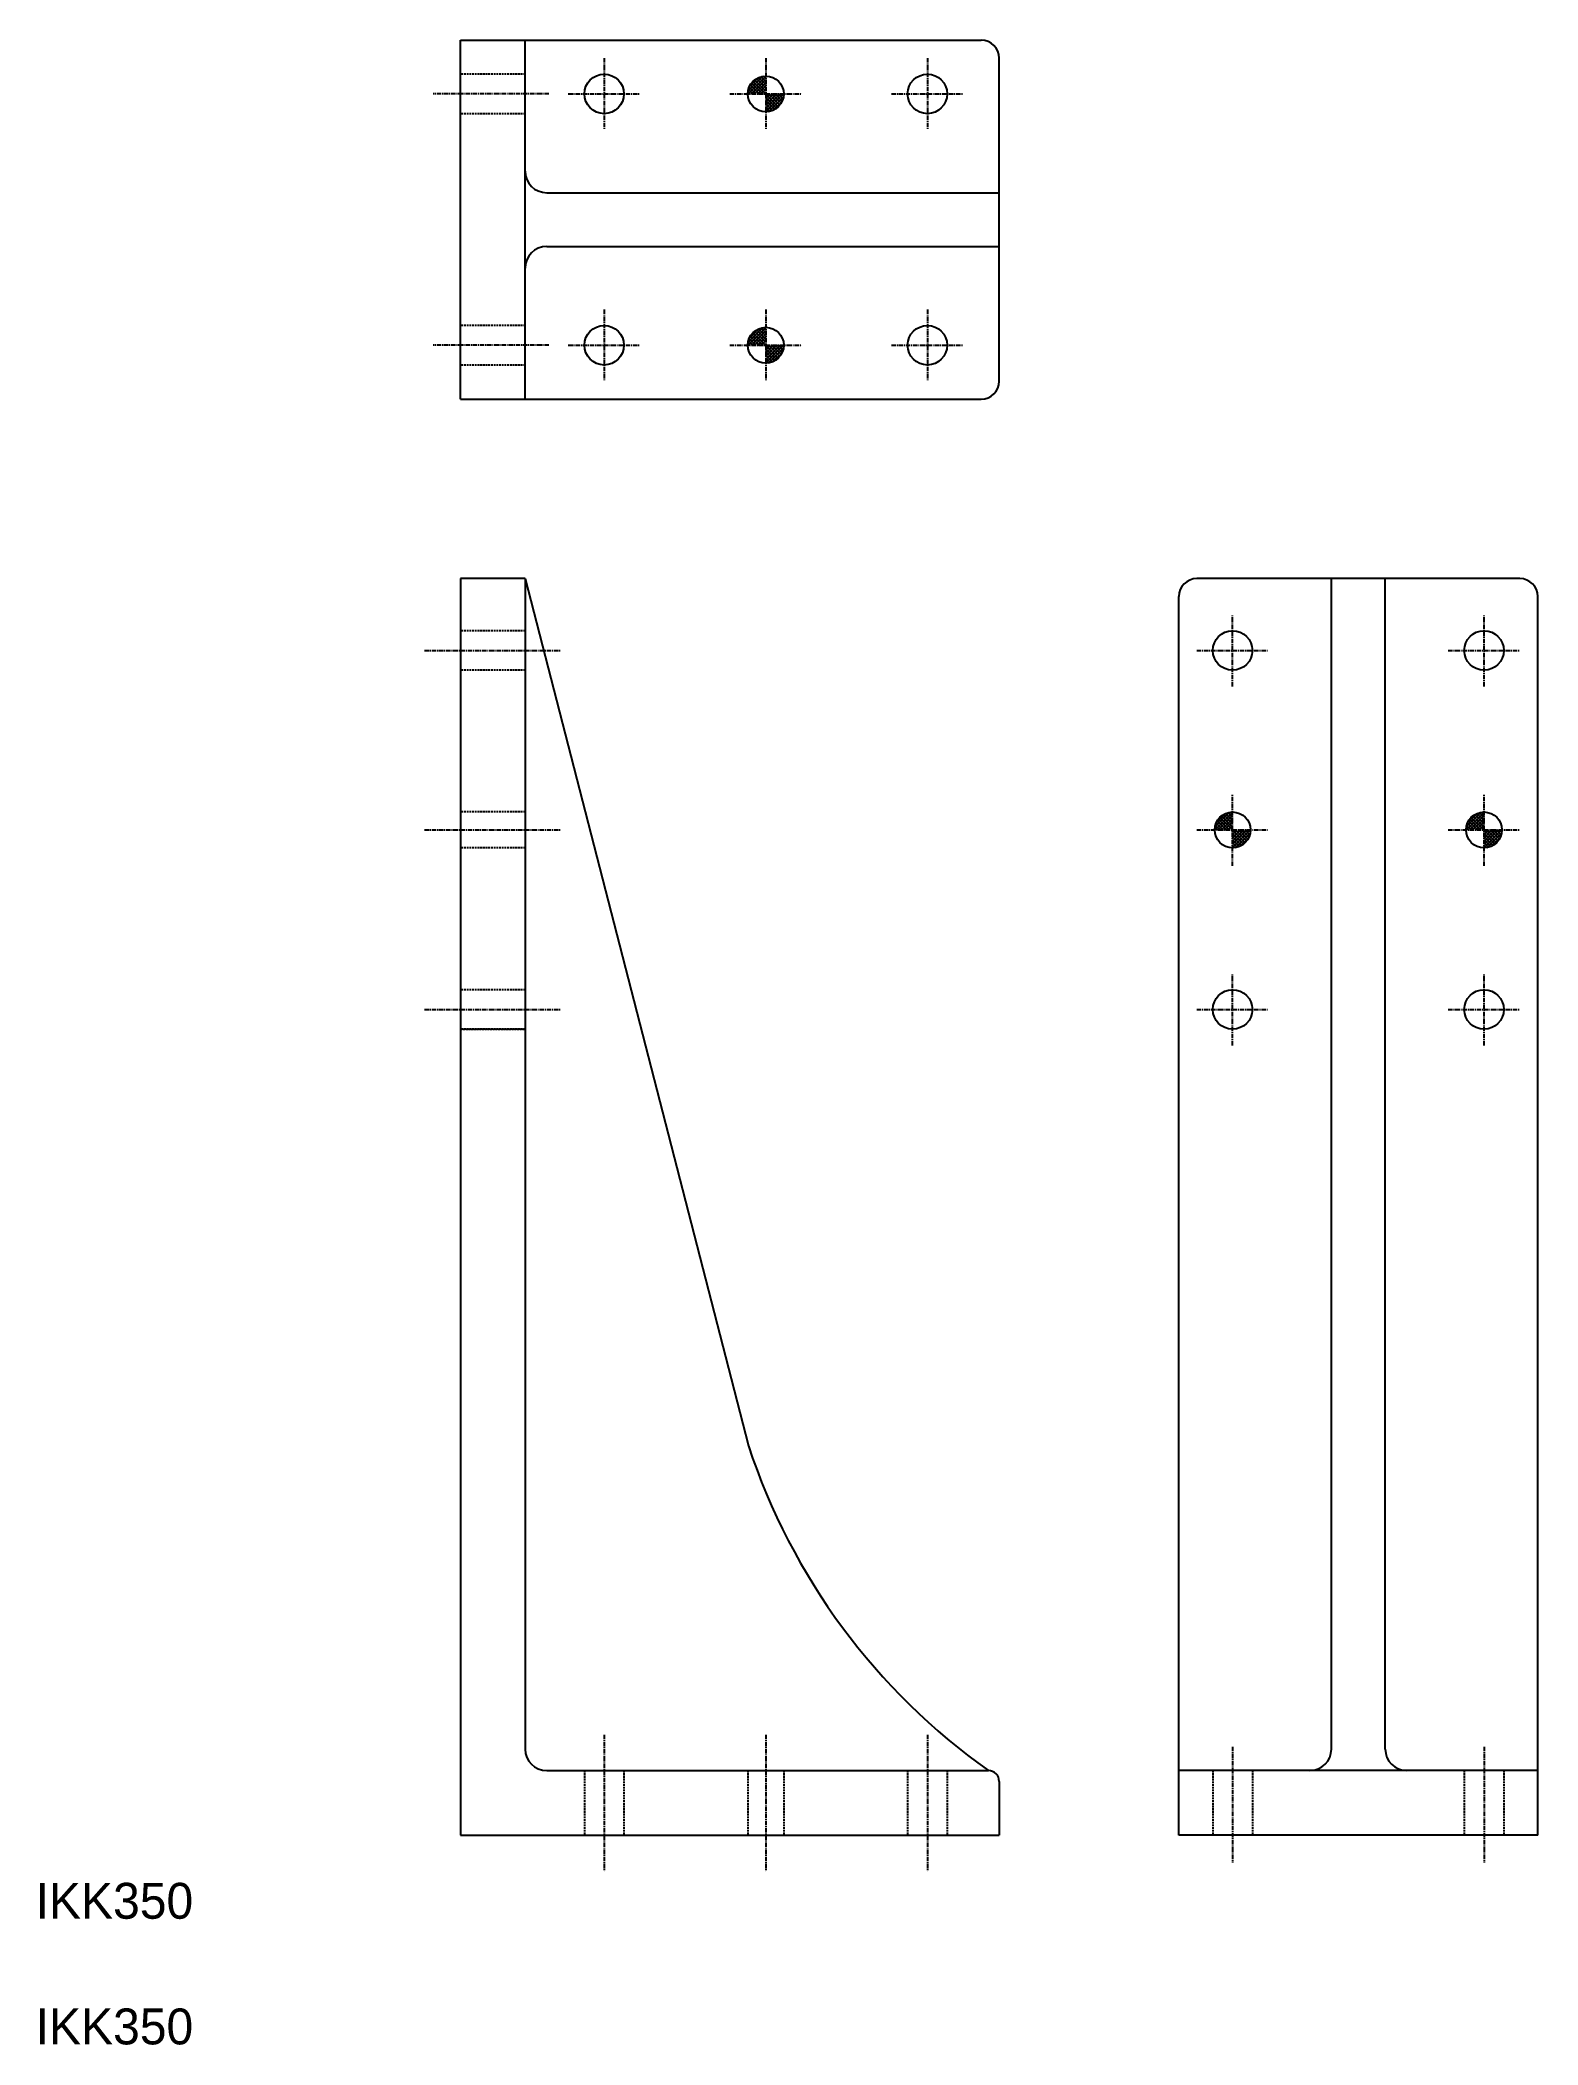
# Model space of a CAD drawing. Extents: x 51 to 468, y 50 to 608.
import ezdxf

# ---------------------------------------------------------------- set-up
doc = ezdxf.new("R2010")
doc.units = 0
doc.linetypes.add('CENTER', pattern=[2, 1.25, -0.25, 0.25, -0.25])
doc.linetypes.add('DASHED', pattern=[0.75, 0.5, -0.25])
doc.layers.get('0').update_dxf_attribs({"linetype": 'CONTINUOUS'})
doc.layers.add('CENTER', color=1, linetype='CENTER')

# ---------------------------------------------------------------- blocks, each defined once
blk = doc.blocks.new('*X3')
at = {"color": 0, "linetype": 'CONTINUOUS'}
for p, q in [((-4.48, 0), (-4.98, 0.49)), ((-4.93, 0.83), (-0.83, 4.93)), ((-4.87, 0), (0, 4.87)), ((-3.6, 0), (-4.84, 1.24)), ((-2.72, 0), (-4.62, 1.91)), ((-4.53, 2.11), (-2.11, 4.53)), ((-1.83, 0), (-4.33, 2.5)), ((-3.99, 0), (0, 3.99)), ((-0.95, 0), (-3.98, 3.03)), ((-0.07, 0), (-3.57, 3.5)), ((-3.11, 0), (0, 3.11)), ((0, 0.82), (-3.1, 3.92)), ((0, 1.7), (-2.58, 4.28)), ((-2.22, 0), (0, 2.22)), ((0, 2.59), (-2, 4.58)), ((0, 3.47), (-1.35, 4.82)), ((-1.34, 0), (0, 1.34)), ((0, 4.35), (-0.61, 4.96)), ((-0.45, 0), (0, 0.45)), ((0, -4.85), (4.85, 0)), ((0, -3.97), (3.97, 0)), ((0, -3.08), (3.08, 0)), ((0, -2.2), (2.2, 0)), ((0, -1.31), (1.31, 0)), ((0, -0.43), (0.43, 0)), ((3.92, -3.1), (0.82, 0)), ((4.28, -2.58), (1.7, 0)), ((4.58, -2), (2.59, 0)), ((4.82, -1.35), (3.47, 0)), ((4.96, -0.61), (4.35, 0)), ((3.5, -3.57), (0, -0.07)), ((3.03, -3.98), (0, -0.95)), ((2.5, -4.33), (0, -1.83)), ((1.91, -4.62), (0, -2.72)), ((1.24, -4.84), (0, -3.6)), ((0.49, -4.98), (0, -4.48)), ((0.8, -4.94), (4.94, -0.8)), ((2.06, -4.56), (4.56, -2.06))]:
    blk.add_line(p, q, dxfattribs=at)
blk = doc.blocks.new('KNOCK')
at = {"color": 7, "linetype": 'CONTINUOUS'}
blk.add_blockref('*X3', (0, 0), dxfattribs=at)

msp = doc.modelspace()

# ---------------------------------------------------------------- linework, layer by layer
at = {"color": 7, "linetype": 'CONTINUOUS'}
for p, q in [((168.29, 608.27), (313.29, 608.27)), ((168.29, 508.27), (168.29, 608.27)), ((186.29, 508.27), (186.29, 608.27)), ((318.29, 513.27), (318.29, 603.27)), ((192.29, 565.77), (318.29, 565.77)), ((192.29, 550.77), (318.29, 550.77)), ((168.29, 533.27), (168.29, 533.27)), ((168.29, 508.27), (313.29, 508.27)), ((168.29, 458.27), (168.29, 108.27)), ((186.29, 458.27), (168.29, 458.27)), ((186.29, 458.27), (248.46, 216.74)), ((186.29, 458.27), (186.29, 132.27)), ((463.29, 458.27), (373.29, 458.27)), ((410.79, 132.27), (410.79, 458.27)), ((425.79, 132.27), (425.79, 458.27)), ((368.29, 108.27), (368.29, 453.27)), ((468.29, 108.27), (468.29, 453.27)), ((192.29, 126.27), (315.29, 126.27)), ((318.29, 123.27), (318.29, 108.27)), ((468.29, 126.27), (368.29, 126.27)), ((168.29, 108.27), (318.29, 108.27)), ((468.29, 108.27), (368.29, 108.27)), ((418.29, 108.27), (418.29, 108.27)), ((443.29, 108.27), (443.29, 108.27))]:
    msp.add_line(p, q, dxfattribs=at)
at = {"color": 3, "linetype": 'DASHED'}
for p, q in [((186.29, 598.77), (168.29, 598.77)), ((186.29, 587.77), (168.29, 587.77)), ((186.29, 528.77), (168.29, 528.77)), ((186.29, 517.77), (168.29, 517.77)), ((186.29, 443.77), (168.29, 443.77)), ((186.29, 432.77), (168.29, 432.77)), ((186.29, 393.27), (168.29, 393.27)), ((186.29, 383.27), (168.29, 383.27)), ((186.29, 343.77), (168.29, 343.77)), ((168.29, 332.77), (186.29, 332.77)), ((186.29, 332.77), (168.29, 332.77)), ((202.79, 126.27), (202.79, 108.27)), ((213.79, 126.27), (213.79, 108.27)), ((248.29, 126.27), (248.29, 108.27)), ((258.29, 126.27), (258.29, 108.27)), ((292.79, 126.27), (292.79, 108.27)), ((303.79, 126.27), (303.79, 108.27)), ((377.79, 126.27), (377.79, 108.27)), ((388.79, 126.27), (388.79, 108.27)), ((447.79, 126.27), (447.79, 108.27)), ((458.79, 126.27), (458.79, 108.27))]:
    msp.add_line(p, q, dxfattribs=at)
at = {"color": 7, "linetype": 'CONTINUOUS'}
for centre, radius in [((208.29, 593.27), 5.5), ((253.29, 593.27), 5), ((298.29, 593.27), 5.5), ((208.29, 523.27), 5.5), ((253.29, 523.27), 5), ((298.29, 523.27), 5.5), ((383.29, 438.27), 5.5), ((453.29, 438.27), 5.5), ((383.29, 388.27), 5), ((453.29, 388.27), 5), ((383.29, 338.27), 5.5), ((453.29, 338.27), 5.5)]:
    msp.add_circle(centre, radius, dxfattribs=at)
for centre, radius, start, end in [((313.29, 603.27), 5, 0, 90), ((192.29, 571.77), 6, 180, 270), ((192.29, 544.77), 6, 90, 180), ((313.29, 513.27), 5, 270, 0), ((373.29, 453.27), 5, 90, 180), ((463.29, 453.27), 5, 0, 90), ((419.41, 273.11), 180, 198.2499, 234.6605), ((192.29, 132.27), 6, 180, 270), ((404.79, 132.27), 6, 270, 0), ((431.79, 132.27), 6, 180, 270), ((315.29, 123.27), 3, 0, 90)]:
    msp.add_arc(centre, radius, start, end, dxfattribs=at)
at = {"layer": 'CENTER', "color": 1, "linetype": 'CENTER'}
for p, q in [((208.29, 603.27), (208.29, 583.27)), ((253.29, 603.27), (253.29, 583.27)), ((298.29, 603.27), (298.29, 583.27)), ((192.92, 593.27), (160.66, 593.27)), ((198.29, 593.27), (218.29, 593.27)), ((243.29, 593.27), (263.29, 593.27)), ((288.29, 593.27), (308.29, 593.27)), ((208.29, 533.27), (208.29, 513.27)), ((253.29, 533.27), (253.29, 513.27)), ((298.29, 533.27), (298.29, 513.27)), ((192.92, 523.27), (160.66, 523.27)), ((198.29, 523.27), (218.29, 523.27)), ((243.29, 523.27), (263.29, 523.27)), ((288.29, 523.27), (308.29, 523.27)), ((383.29, 428.27), (383.29, 448.27)), ((453.29, 428.27), (453.29, 448.27)), ((158.29, 438.27), (196.29, 438.27)), ((373.29, 438.27), (393.29, 438.27)), ((443.29, 438.27), (463.29, 438.27)), ((383.29, 378.27), (383.29, 398.27)), ((453.29, 378.27), (453.29, 398.27)), ((158.29, 388.27), (196.29, 388.27)), ((373.29, 388.27), (393.29, 388.27)), ((443.29, 388.27), (463.29, 388.27)), ((383.29, 328.27), (383.29, 348.27)), ((453.29, 328.27), (453.29, 348.27)), ((158.29, 338.27), (196.29, 338.27)), ((373.29, 338.27), (393.29, 338.27)), ((443.29, 338.27), (463.29, 338.27)), ((208.29, 136.27), (208.29, 98.27)), ((253.29, 136.27), (253.29, 98.27)), ((298.29, 136.27), (298.29, 98.27)), ((383.29, 132.91), (383.29, 100.64)), ((453.29, 132.91), (453.29, 100.64))]:
    msp.add_line(p, q, dxfattribs=at)

# ---------------------------------------------------------------- block references
at = {"color": 7, "linetype": 'CONTINUOUS'}
for p in [(253.29, 593.27), (253.29, 523.27), (383.29, 388.27), (453.29, 388.27)]:
    msp.add_blockref('KNOCK', p, dxfattribs=at)

# ---------------------------------------------------------------- texts
for p in [(50, 85), (50, 50)]:
    msp.add_text('IKK350', height=10, dxfattribs=at).set_placement(p)

doc.saveas('drawing.dxf')
